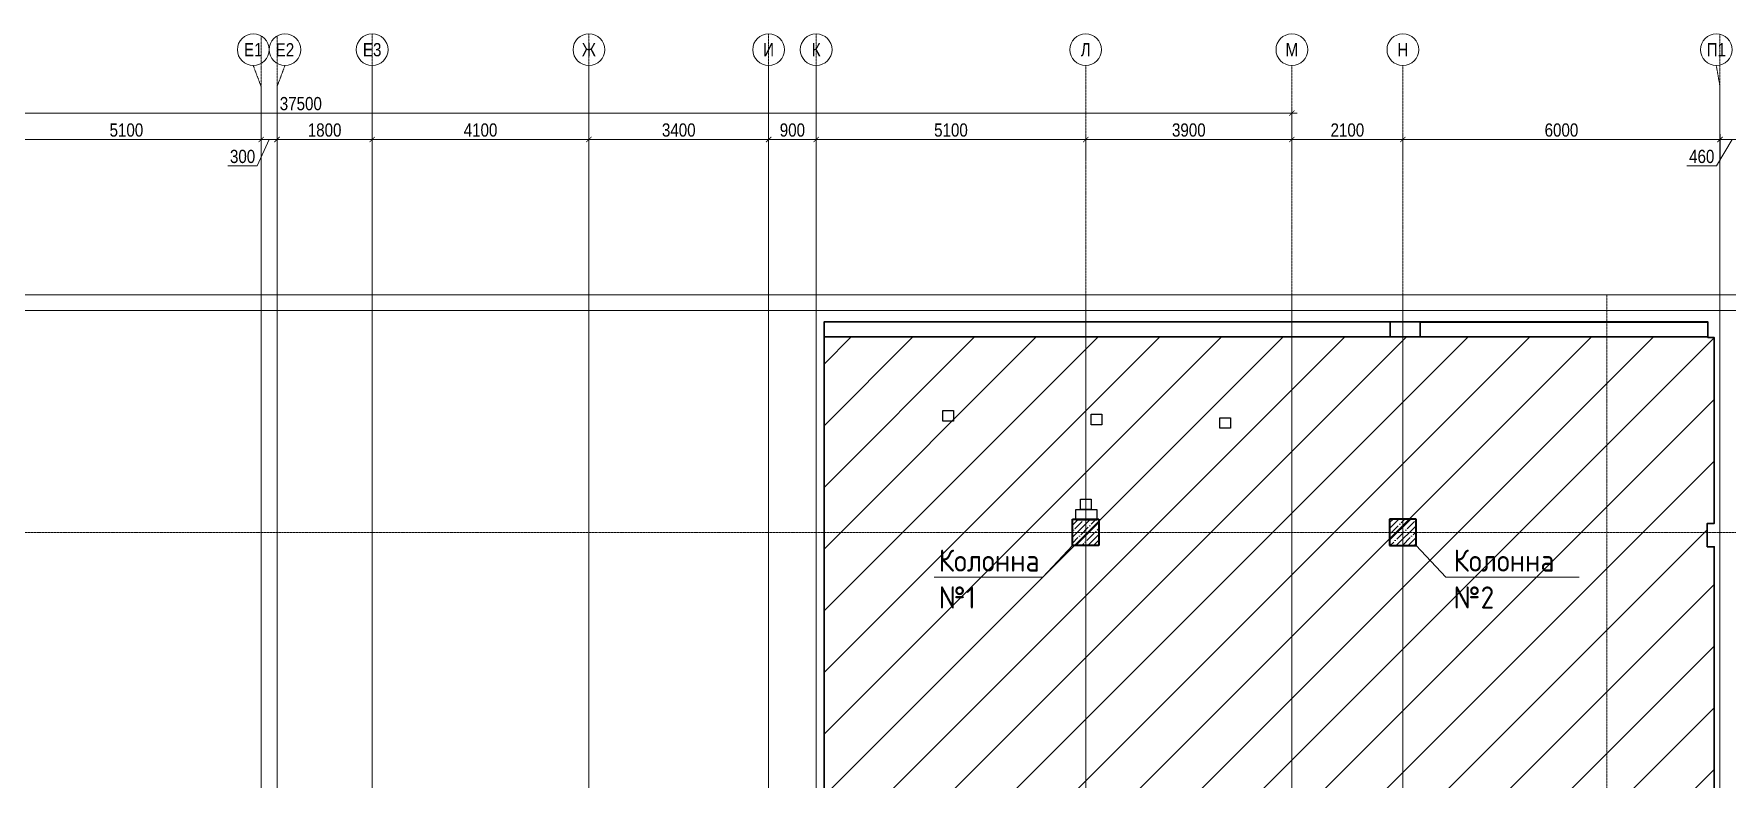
# Model space of a CAD drawing. Header units: millimetres. Extents: x -24360 to 609566, y -391049 to 148426.
# Drawn here: x 508310 to 540346, y -2938 to 11171 of the extents above; entities that cross this region are included whole.
import ezdxf
from ezdxf.enums import TextEntityAlignment as Align

# ---------------------------------------------------------------- set-up
doc = ezdxf.new("R2010")
doc.units = ezdxf.units.MM
doc.linetypes.add('CENTER2', pattern=[28.575, 19.05, -3.175, 3.175, -3.175])
doc.linetypes.add('HIDDEN2', pattern=[4.7625, 3.175, -1.5875])
doc.layers.get('Defpoints').update_dxf_attribs({"color": 140})
for name, color, linetype, lineweight in [('АР_Колонны', 70, 'Continuous', 30), ('АР_Оси_РД_размер', 8, 'Continuous', 0), ('АР_Стены ЖБ', 7, 'Continuous', 30), ('АР_Штриховка', 8, 'Continuous', 0), ('основной', 250, 'Continuous', 15), ('осново', 7, 'Continuous', 30), ('Потолок штриховка', 200, 'Continuous', 15)]:
    doc.layers.add(name, color=color, linetype=linetype, lineweight=lineweight)
doc.layers.add('АР_Оси_РД_100', color=7, linetype='Continuous', lineweight=0, true_color=0x525252)
doc.styles.add('style1', font='ARIALN.TTF')
doc.styles.add('ккк', font='isocpeur.ttf', dxfattribs={"width": 0.85, "oblique": 15})
doc.styles.add('СПДС', font='isocpeur.ttf', dxfattribs={"width": 0.9})
doc.dimstyles.new('Dim100_ареал', dxfattribs={"dimscale": 100, "dimtxt": 2.5, "dimasz": 1, "dimexe": 1, "dimexo": 1, "dimgap": 0.5, "dimtad": 1, "dimzin": 12, "dimdsep": 46, "dimtxsty": 'style1', "dimblk": 'ARCHTICK', "dimcen": 1, "dimdle": 1, "dimclrd": 256, "dimclre": 256, "dimaunit": 1, "dimadec": 0, "dimazin": 3, "dimtfac": 1, "dimtmove": 1, "dimatfit": 3, "dimldrblk": 'OPEN30', "dimfxl": 4, "dimfxlon": 1, "dimtolj": 1, "dimtzin": 0, "dimlwd": 9, "dimlwe": 9, "dimarcsym": 0})
pattern_1 = [(45, (494610.58, -94567.25), (-112.2532, 112.2532), []), (45, (494722.83, -94567.25), (-112.2532, 112.2532), [198.4375, -39.6875, 0, -39.6875])]

# ---------------------------------------------------------------- blocks, each defined once
blk = doc.blocks.new('A-iden')
at = {"linetype": 'Continuous', "lineweight": 5}
blk.add_circle((0, -4), 3, dxfattribs=at)
at = {"color": 0, "linetype": 'Continuous', "lineweight": 20, "style": 'ккк', "width": 0.85}
blk.add_attdef('ID', text='', height=4, dxfattribs=at).set_placement((0.31, -3.85), align=Align.MIDDLE_CENTER)
blk = doc.blocks.new('_ArchTick')
at = {"color": 0, "linetype": 'ByBlock', "const_width": 0.15}
blk.add_lwpolyline([(-0.5, -0.5), (0.5, 0.5)], dxfattribs=at)
blk = doc.blocks.new('*D1047')
at = {"layer": 'Defpoints', "color": 0, "lineweight": 15, "transparency": 16777216}
for p in [(532111, 9671), (494611, 7671), (532111, 7671)]:
    blk.add_point(p, dxfattribs=at)
at = {"layer": 'АР_Оси_РД_размер', "lineweight": 9, "transparency": 16777216}
for p, q in [((494511, 9671), (532211, 9671)), ((494611, 9271), (494611, 9771)), ((532111, 9271), (532111, 9771))]:
    blk.add_line(p, q, dxfattribs=at)
at = {"layer": 'АР_Оси_РД_размер', "lineweight": 9, "transparency": 16777216, "xscale": 100, "yscale": 100, "zscale": 100, "rotation": 180}
blk.add_blockref('_ArchTick', (494611, 9671), dxfattribs=at)
at = {"layer": 'АР_Оси_РД_размер', "lineweight": 9, "transparency": 16777216, "xscale": 100, "yscale": 100, "zscale": 100}
blk.add_blockref('_ArchTick', (532111, 9671), dxfattribs=at)
at = {"layer": 'АР_Оси_РД_размер', "color": 0, "transparency": 16777216, "insert": (513361, 9849), "char_height": 250, "attachment_point": 5, "style": 'style1'}
blk.add_mtext('\\A1;37500', dxfattribs=at)
blk = doc.blocks.new('_Open30')
at = {"color": 0, "linetype": 'ByBlock', "lineweight": -2}
for p, q in [((-1, 0.27), (0, 0)), ((0, 0), (-1, -0.27)), ((0, 0), (-1, 0))]:
    blk.add_line(p, q, dxfattribs=at)
blk = doc.blocks.new('*D1056')
at = {"layer": 'Defpoints', "color": 0, "lineweight": 15, "transparency": 16777216}
for p in [(512611, 9171), (507511, 7671), (512611, 7671)]:
    blk.add_point(p, dxfattribs=at)
at = {"layer": 'АР_Оси_РД_размер', "lineweight": 9, "transparency": 16777216}
for p, q in [((507411, 9171), (512711, 9171)), ((507511, 8771), (507511, 9271)), ((512611, 8771), (512611, 9271))]:
    blk.add_line(p, q, dxfattribs=at)
at = {"layer": 'АР_Оси_РД_размер', "lineweight": 9, "transparency": 16777216, "xscale": 100, "yscale": 100, "zscale": 100, "rotation": 180}
blk.add_blockref('_ArchTick', (507511, 9171), dxfattribs=at)
at = {"layer": 'АР_Оси_РД_размер', "lineweight": 9, "transparency": 16777216, "xscale": 100, "yscale": 100, "zscale": 100}
blk.add_blockref('_ArchTick', (512611, 9171), dxfattribs=at)
at = {"layer": 'АР_Оси_РД_размер', "color": 0, "transparency": 16777216, "insert": (510061, 9349), "char_height": 250, "attachment_point": 5, "style": 'style1'}
blk.add_mtext('\\A1;5100', dxfattribs=at)
blk = doc.blocks.new('*D1057')
at = {"layer": 'Defpoints', "color": 0, "lineweight": 15, "transparency": 16777216}
for p in [(512911, 9171), (512611, 7671), (512911, 7671)]:
    blk.add_point(p, dxfattribs=at)
at = {"layer": 'АР_Оси_РД_размер', "lineweight": 9, "transparency": 16777216}
for p, q in [((512511, 9171), (513011, 9171)), ((512761, 9171), (512535, 8671)), ((512611, 8771), (512611, 9271)), ((512911, 8771), (512911, 9271)), ((512535, 8671), (511983, 8671))]:
    blk.add_line(p, q, dxfattribs=at)
at = {"layer": 'АР_Оси_РД_размер', "lineweight": 9, "transparency": 16777216, "xscale": 100, "yscale": 100, "zscale": 100, "rotation": 180}
blk.add_blockref('_ArchTick', (512611, 9171), dxfattribs=at)
at = {"layer": 'АР_Оси_РД_размер', "lineweight": 9, "transparency": 16777216, "xscale": 100, "yscale": 100, "zscale": 100}
blk.add_blockref('_ArchTick', (512911, 9171), dxfattribs=at)
at = {"layer": 'АР_Оси_РД_размер', "color": 0, "transparency": 16777216, "insert": (512259, 8849), "char_height": 250, "attachment_point": 5, "style": 'style1'}
blk.add_mtext('\\A1;300', dxfattribs=at)
blk = doc.blocks.new('*D1058')
at = {"layer": 'Defpoints', "color": 0, "lineweight": 15, "transparency": 16777216}
for p in [(514711, 9171), (512911, 7671), (514711, 7671)]:
    blk.add_point(p, dxfattribs=at)
at = {"layer": 'АР_Оси_РД_размер', "lineweight": 9, "transparency": 16777216}
for p, q in [((512811, 9171), (514811, 9171)), ((512911, 8771), (512911, 9271)), ((514711, 8771), (514711, 9271))]:
    blk.add_line(p, q, dxfattribs=at)
at = {"layer": 'АР_Оси_РД_размер', "lineweight": 9, "transparency": 16777216, "xscale": 100, "yscale": 100, "zscale": 100, "rotation": 180}
blk.add_blockref('_ArchTick', (512911, 9171), dxfattribs=at)
at = {"layer": 'АР_Оси_РД_размер', "lineweight": 9, "transparency": 16777216, "xscale": 100, "yscale": 100, "zscale": 100}
blk.add_blockref('_ArchTick', (514711, 9171), dxfattribs=at)
at = {"layer": 'АР_Оси_РД_размер', "color": 0, "transparency": 16777216, "insert": (513811, 9349), "char_height": 250, "attachment_point": 5, "style": 'style1'}
blk.add_mtext('\\A1;1800', dxfattribs=at)
blk = doc.blocks.new('*D1059')
at = {"layer": 'Defpoints', "color": 0, "lineweight": 15, "transparency": 16777216}
for p in [(518811, 9171), (514711, 7671), (518811, 7671)]:
    blk.add_point(p, dxfattribs=at)
at = {"layer": 'АР_Оси_РД_размер', "lineweight": 9, "transparency": 16777216}
for p, q in [((514611, 9171), (518911, 9171)), ((514711, 8771), (514711, 9271)), ((518811, 8771), (518811, 9271))]:
    blk.add_line(p, q, dxfattribs=at)
at = {"layer": 'АР_Оси_РД_размер', "lineweight": 9, "transparency": 16777216, "xscale": 100, "yscale": 100, "zscale": 100, "rotation": 180}
blk.add_blockref('_ArchTick', (514711, 9171), dxfattribs=at)
at = {"layer": 'АР_Оси_РД_размер', "lineweight": 9, "transparency": 16777216, "xscale": 100, "yscale": 100, "zscale": 100}
blk.add_blockref('_ArchTick', (518811, 9171), dxfattribs=at)
at = {"layer": 'АР_Оси_РД_размер', "color": 0, "transparency": 16777216, "insert": (516761, 9349), "char_height": 250, "attachment_point": 5, "style": 'style1'}
blk.add_mtext('\\A1;4100', dxfattribs=at)
blk = doc.blocks.new('*D1060')
at = {"layer": 'Defpoints', "color": 0, "lineweight": 15, "transparency": 16777216}
for p in [(522211, 9171), (518811, 7671), (522211, 7671)]:
    blk.add_point(p, dxfattribs=at)
at = {"layer": 'АР_Оси_РД_размер', "lineweight": 9, "transparency": 16777216}
for p, q in [((518711, 9171), (522311, 9171)), ((518811, 8771), (518811, 9271)), ((522211, 8771), (522211, 9271))]:
    blk.add_line(p, q, dxfattribs=at)
at = {"layer": 'АР_Оси_РД_размер', "lineweight": 9, "transparency": 16777216, "xscale": 100, "yscale": 100, "zscale": 100, "rotation": 180}
blk.add_blockref('_ArchTick', (518811, 9171), dxfattribs=at)
at = {"layer": 'АР_Оси_РД_размер', "lineweight": 9, "transparency": 16777216, "xscale": 100, "yscale": 100, "zscale": 100}
blk.add_blockref('_ArchTick', (522211, 9171), dxfattribs=at)
at = {"layer": 'АР_Оси_РД_размер', "color": 0, "transparency": 16777216, "insert": (520511, 9349), "char_height": 250, "attachment_point": 5, "style": 'style1'}
blk.add_mtext('\\A1;3400', dxfattribs=at)
blk = doc.blocks.new('*D1061')
at = {"layer": 'Defpoints', "color": 0, "lineweight": 15, "transparency": 16777216}
for p in [(523111, 9171), (522211, 7671), (523111, 7671)]:
    blk.add_point(p, dxfattribs=at)
at = {"layer": 'АР_Оси_РД_размер', "lineweight": 9, "transparency": 16777216}
for p, q in [((522111, 9171), (523211, 9171)), ((522211, 8771), (522211, 9271)), ((523111, 8771), (523111, 9271))]:
    blk.add_line(p, q, dxfattribs=at)
at = {"layer": 'АР_Оси_РД_размер', "lineweight": 9, "transparency": 16777216, "xscale": 100, "yscale": 100, "zscale": 100, "rotation": 180}
blk.add_blockref('_ArchTick', (522211, 9171), dxfattribs=at)
at = {"layer": 'АР_Оси_РД_размер', "lineweight": 9, "transparency": 16777216, "xscale": 100, "yscale": 100, "zscale": 100}
blk.add_blockref('_ArchTick', (523111, 9171), dxfattribs=at)
at = {"layer": 'АР_Оси_РД_размер', "color": 0, "transparency": 16777216, "insert": (522661, 9349), "char_height": 250, "attachment_point": 5, "style": 'style1'}
blk.add_mtext('\\A1;900', dxfattribs=at)
blk = doc.blocks.new('*D1062')
at = {"layer": 'Defpoints', "color": 0, "lineweight": 15, "transparency": 16777216}
for p in [(528211, 9171), (523111, 7671), (528211, 7671)]:
    blk.add_point(p, dxfattribs=at)
at = {"layer": 'АР_Оси_РД_размер', "lineweight": 9, "transparency": 16777216}
for p, q in [((523011, 9171), (528311, 9171)), ((523111, 8771), (523111, 9271)), ((528211, 8771), (528211, 9271))]:
    blk.add_line(p, q, dxfattribs=at)
at = {"layer": 'АР_Оси_РД_размер', "lineweight": 9, "transparency": 16777216, "xscale": 100, "yscale": 100, "zscale": 100, "rotation": 180}
blk.add_blockref('_ArchTick', (523111, 9171), dxfattribs=at)
at = {"layer": 'АР_Оси_РД_размер', "lineweight": 9, "transparency": 16777216, "xscale": 100, "yscale": 100, "zscale": 100}
blk.add_blockref('_ArchTick', (528211, 9171), dxfattribs=at)
at = {"layer": 'АР_Оси_РД_размер', "color": 0, "transparency": 16777216, "insert": (525661, 9349), "char_height": 250, "attachment_point": 5, "style": 'style1'}
blk.add_mtext('\\A1;5100', dxfattribs=at)
blk = doc.blocks.new('*D1063')
at = {"layer": 'Defpoints', "color": 0, "lineweight": 15, "transparency": 16777216}
for p in [(532111, 9171), (528211, 7671), (532111, 7671)]:
    blk.add_point(p, dxfattribs=at)
at = {"layer": 'АР_Оси_РД_размер', "lineweight": 9, "transparency": 16777216}
for p, q in [((528111, 9171), (532211, 9171)), ((528211, 8771), (528211, 9271)), ((532111, 8771), (532111, 9271))]:
    blk.add_line(p, q, dxfattribs=at)
at = {"layer": 'АР_Оси_РД_размер', "lineweight": 9, "transparency": 16777216, "xscale": 100, "yscale": 100, "zscale": 100, "rotation": 180}
blk.add_blockref('_ArchTick', (528211, 9171), dxfattribs=at)
at = {"layer": 'АР_Оси_РД_размер', "lineweight": 9, "transparency": 16777216, "xscale": 100, "yscale": 100, "zscale": 100}
blk.add_blockref('_ArchTick', (532111, 9171), dxfattribs=at)
at = {"layer": 'АР_Оси_РД_размер', "color": 0, "transparency": 16777216, "insert": (530161, 9349), "char_height": 250, "attachment_point": 5, "style": 'style1'}
blk.add_mtext('\\A1;3900', dxfattribs=at)
blk = doc.blocks.new('*D1064')
at = {"layer": 'Defpoints', "color": 0, "lineweight": 15, "transparency": 16777216}
for p in [(534211, 9171), (532111, 7671), (534211, 7671)]:
    blk.add_point(p, dxfattribs=at)
at = {"layer": 'АР_Оси_РД_размер', "lineweight": 9, "transparency": 16777216}
for p, q in [((532011, 9171), (534311, 9171)), ((532111, 8771), (532111, 9271)), ((534211, 8771), (534211, 9271))]:
    blk.add_line(p, q, dxfattribs=at)
at = {"layer": 'АР_Оси_РД_размер', "lineweight": 9, "transparency": 16777216, "xscale": 100, "yscale": 100, "zscale": 100, "rotation": 180}
blk.add_blockref('_ArchTick', (532111, 9171), dxfattribs=at)
at = {"layer": 'АР_Оси_РД_размер', "lineweight": 9, "transparency": 16777216, "xscale": 100, "yscale": 100, "zscale": 100}
blk.add_blockref('_ArchTick', (534211, 9171), dxfattribs=at)
at = {"layer": 'АР_Оси_РД_размер', "color": 0, "transparency": 16777216, "insert": (533161, 9349), "char_height": 250, "attachment_point": 5, "style": 'style1'}
blk.add_mtext('\\A1;2100', dxfattribs=at)
blk = doc.blocks.new('*D1065')
at = {"layer": 'Defpoints', "color": 0, "lineweight": 15, "transparency": 16777216}
for p in [(540211, 9171), (534211, 7671), (540211, 7671)]:
    blk.add_point(p, dxfattribs=at)
at = {"layer": 'АР_Оси_РД_размер', "lineweight": 9, "transparency": 16777216}
for p, q in [((534111, 9171), (540311, 9171)), ((534211, 8771), (534211, 9271)), ((540211, 8771), (540211, 9271))]:
    blk.add_line(p, q, dxfattribs=at)
at = {"layer": 'АР_Оси_РД_размер', "lineweight": 9, "transparency": 16777216, "xscale": 100, "yscale": 100, "zscale": 100, "rotation": 180}
blk.add_blockref('_ArchTick', (534211, 9171), dxfattribs=at)
at = {"layer": 'АР_Оси_РД_размер', "lineweight": 9, "transparency": 16777216, "xscale": 100, "yscale": 100, "zscale": 100}
blk.add_blockref('_ArchTick', (540211, 9171), dxfattribs=at)
at = {"layer": 'АР_Оси_РД_размер', "color": 0, "transparency": 16777216, "insert": (537211, 9349), "char_height": 250, "attachment_point": 5, "style": 'style1'}
blk.add_mtext('\\A1;6000', dxfattribs=at)
blk = doc.blocks.new('*D1066')
at = {"layer": 'Defpoints', "color": 0, "lineweight": 15, "transparency": 16777216}
for p in [(540671, 9171), (540211, 7671), (540671, 7671)]:
    blk.add_point(p, dxfattribs=at)
at = {"layer": 'АР_Оси_РД_размер', "lineweight": 9, "transparency": 16777216}
for p, q in [((540111, 9171), (540771, 9171)), ((540441, 9171), (540145, 8671)), ((540211, 8771), (540211, 9271)), ((540671, 8771), (540671, 9271)), ((540145, 8671), (539584, 8671))]:
    blk.add_line(p, q, dxfattribs=at)
at = {"layer": 'АР_Оси_РД_размер', "lineweight": 9, "transparency": 16777216, "xscale": 100, "yscale": 100, "zscale": 100, "rotation": 180}
blk.add_blockref('_ArchTick', (540211, 9171), dxfattribs=at)
at = {"layer": 'АР_Оси_РД_размер', "lineweight": 9, "transparency": 16777216, "xscale": 100, "yscale": 100, "zscale": 100}
blk.add_blockref('_ArchTick', (540671, 9171), dxfattribs=at)
at = {"layer": 'АР_Оси_РД_размер', "color": 0, "transparency": 16777216, "insert": (539865, 8849), "char_height": 250, "attachment_point": 5, "style": 'style1'}
blk.add_mtext('\\A1;460', dxfattribs=at)

msp = doc.modelspace()

# ---------------------------------------------------------------- hatches: boundary and pattern name
at = {"layer": 'АР_Штриховка', "linetype": 'Continuous', "lineweight": 5, "true_color": 0x000000}
h = msp.add_hatch(dxfattribs=at)
h.set_pattern_fill('ANSI35', color=18, scale=25, style=0)
h.set_pattern_definition(pattern_1)
h.paths.add_polyline_path([(528460.575, 1982.75), (528460.575, 1482.75), (527960.575, 1482.75), (527960.575, 1982.75)], flags=0)
h = msp.add_hatch(dxfattribs=at)
h.set_pattern_fill('ANSI35', color=18, scale=25, style=0)
h.set_pattern_definition(pattern_1)
h.paths.add_polyline_path([(533960.576, 1482.75), (534460.576, 1482.75), (534460.576, 1982.75), (533960.576, 1982.75)], flags=0)
at = {"layer": 'Потолок штриховка'}
h = msp.add_hatch(dxfattribs=at)
h.set_pattern_fill('ANSI31', color=256, scale=260)
h.paths.add_polyline_path([(540100.575, -4057.25), (539990.575, -4057.25), (539990.575, -3607.25), (540100.575, -3607.25), (540100.575, 1462.75), (539970.575, 1462.75), (539970.575, 1902.75), (540100.575, 1902.75), (540100.575, 5422.75), (539980.575, 5422.75), (539980.575, 5432.75), (534540.575, 5432.75), (533970.575, 5432.75), (523260.575, 5432.75), (523260.575, -3912.25), (522460.575, -3912.25), (522460.575, -7672.25), (522360.575, -11202.25), (522470.575, -11202.25), (522470.575, -11742.25), (522390.575, -11742.25), (522390.575, -15562.25), (522470.575, -15562.25), (522470.575, -15982.25), (522360.575, -15982.25), (522360.575, -18847.25), (523345.575, -18847.25), (523345.575, -19107.25), (522360.575, -19107.25), (522360.575, -20737.25), (522490.575, -20737.25), (522490.575, -21197.25), (522360.575, -21197.25), (522360.575, -22537.25), (523350.575, -22537.25), (523350.575, -22787.25), (522360.575, -22787.25), (522360.575, -24747.25), (527960.575, -24747.25), (527960.575, -21197.25), (527960.575, -20697.25), (527960.575, -15170.332), (527960.575, -14697.25), (527960.575, -10897.25), (527960.575, -10897.25), (527960.575, -10397.25), (528460.575, -10397.25), (528460.575, -10897.25), (528460.575, -14697.25), (528460.575, -14697.25), (528460.575, -15197.25), (528460.575, -20697.25), (528460.575, -21197.25), (528460.575, -24747.25), (533960.576, -24747.25), (533960.576, -21197.25), (533960.576, -20697.25), (533960.576, -15170.332), (533960.576, -14697.25), (533960.576, -10897.25), (533960.576, -10397.25), (534460.576, -10397.25), (534460.576, -10897.25), (534460.572, -14697.25), (534460.576, -14697.25), (534460.576, -15197.25), (534460.576, -20697.25), (534460.576, -21197.25), (534460.576, -24747.25), (540100.575, -24747.25), (540100.575, -22797.25), (539100.575, -22797.25), (539100.575, -22547.25), (540100.575, -22547.25), (540100.575, -21177.25), (539950.575, -21177.25), (539950.575, -20757.25), (540100.575, -20757.25), (540100.575, -19097.25), (539100.575, -19097.25), (539100.575, -18847.25), (540100.575, -18847.25), (540100.575, -15187.25), (539990.575, -15187.25), (539990.575, -14757.25), (540100.575, -14757.25), (540100.575, -10917.25), (539990.575, -10917.25), (539990.575, -10417.25), (540100.575, -10417.25), (540100.575, -7617.25), (539990.575, -7617.25), (539990.575, -7217.25), (540100.575, -7217.25)])
h.paths.add_polyline_path([(546600.575, -11057.25), (546300.575, -11057.25), (546300.575, -14857.25), (546600.575, -14857.25)])
h.paths.add_polyline_path([(547400.575, -11057.25), (547100.575, -11057.25), (547100.575, -14857.25), (547400.575, -14857.25)])
h.paths.add_polyline_path([(552600.576, -11057.25), (552300.576, -11057.25), (552300.576, -14857.25), (552600.576, -14857.25)])
h.paths.add_polyline_path([(553400.576, -11057.25), (553100.576, -11057.25), (553100.576, -14857.25), (553400.576, -14857.25)])
h.paths.add_polyline_path([(546600.575, -15330.332), (546300.575, -15330.332), (546300.575, -20830.332), (546600.575, -20830.332)])
h.paths.add_polyline_path([(547400.575, -15357.25), (547100.575, -15357.25), (547100.575, -20857.25), (547400.575, -20857.25)])
h.paths.add_polyline_path([(552600.576, -15357.25), (552300.576, -15357.25), (552300.576, -20857.25), (552600.576, -20857.25)])
h.paths.add_polyline_path([(553400.576, -15357.25), (553100.576, -15357.25), (553100.576, -20857.25), (553400.576, -20857.25)])
h.paths.add_polyline_path([(546600.575, -21330.332), (546300.575, -21330.332), (546300.575, -24905.332), (546600.575, -24905.332)])
h.paths.add_polyline_path([(547400.575, -21357.25), (547100.575, -21357.25), (547100.575, -24932.25), (547400.575, -24932.25)])
h.paths.add_polyline_path([(552600.576, -21357.25), (552300.575, -21357.25), (552300.575, -24932.25), (552600.576, -24932.25)])
h.paths.add_polyline_path([(553400.576, -21357.25), (553100.576, -21357.25), (553100.576, -24932.25), (553400.576, -24932.25)])
h.paths.add_polyline_path([(528460.575, -10897.25), (527960.575, -10897.25), (527960.575, -14697.25), (528460.575, -14697.25)], flags=17)
h.paths.add_polyline_path([(528460.575, -15197.25), (527960.575, -15197.25), (527960.575, -20697.25), (528460.575, -20697.25)], flags=17)
h.paths.add_polyline_path([(528460.575, -21197.25), (527960.575, -21197.25), (527960.575, -24747.25), (528460.575, -24747.25)], flags=17)
h.paths.add_polyline_path([(534460.576, -21197.25), (533960.576, -21197.25), (533960.576, -24747.25), (534460.576, -24747.25)], flags=17)
h.paths.add_polyline_path([(534460.576, -15197.25), (533960.576, -15197.25), (533960.576, -20697.25), (534460.576, -20697.25)], flags=17)
h.paths.add_polyline_path([(534460.572, -10897.25), (533960.576, -10897.25), (533960.576, -14697.25), (534460.572, -14697.25)], flags=17)

# ---------------------------------------------------------------- linework, layer by layer
for points in [[(525509.642, 4038.495), (525709.642, 4038.495), (525709.642, 3838.495), (525509.642, 3838.495)], [(528312.923, 3969.88), (528512.923, 3969.88), (528512.923, 3769.88), (528312.923, 3769.88)], [(530747.315, 3904.187), (530947.315, 3904.187), (530947.315, 3704.187), (530747.315, 3704.187)], [(528112.449, 2365.252), (528312.449, 2365.252), (528312.449, 2165.252), (528112.449, 2165.252)], [(528021.401, 2165.252), (528421.401, 2165.252), (528421.401, 1965.252), (528021.401, 1965.252)]]:
    msp.add_lwpolyline(points, close=True)
at = {"layer": 'АР_Колонны', "color": 18, "linetype": 'HIDDEN2', "lineweight": 25, "true_color": 0x000000}
for p, q in [((527960.575, 1982.75), (528460.575, 1982.75)), ((527960.575, 1482.75), (527960.575, 1982.75)), ((528460.575, 1982.75), (528460.575, 1482.75)), ((533960.576, 1982.75), (534460.576, 1982.75)), ((533960.576, 1482.75), (533960.576, 1982.75)), ((534460.576, 1982.75), (534460.576, 1482.75)), ((528460.575, 1482.75), (527960.575, 1482.75)), ((534460.576, 1482.75), (533960.576, 1482.75))]:
    msp.add_line(p, q, dxfattribs=at)
at = {"layer": 'АР_Колонны', "color": 18, "linetype": 'Continuous', "lineweight": 30, "true_color": 0x000000}
for p, q in [((527960.575, 1982.75), (527960.575, 1482.75)), ((528460.575, 1982.75), (527960.575, 1982.75)), ((528460.575, 1482.75), (528460.575, 1982.75)), ((534460.576, 1982.75), (533960.576, 1982.75)), ((533960.576, 1982.75), (533960.576, 1482.75)), ((534460.576, 1482.75), (534460.576, 1982.75)), ((527960.575, 1482.75), (528460.575, 1482.75)), ((533960.576, 1482.75), (534460.576, 1482.75))]:
    msp.add_line(p, q, dxfattribs=at)
at = {"layer": 'АР_Оси_РД_100', "linetype": 'CENTER2'}
for p, q in [((514710.576, -31032.25), (514710.576, 11171.429)), ((518810.576, -31032.25), (518810.576, 11171.429)), ((522210.576, -31032.25), (522210.576, 11171.429)), ((514710.576, -25267.25), (514710.576, 10571.429)), ((518810.576, -25267.25), (518810.576, 10571.429)), ((522210.576, -25267.25), (522210.576, 10571.429)), ((532110.576, -25267.25), (532110.576, 10571.429)), ((534210.576, -25267.25), (534210.576, 10571.429)), ((532110.576, -26167.25), (532110.576, 6232.75)), ((534210.576, -26167.25), (534210.576, 6232.75)), ((538070.576, -25567.25), (538070.576, 6232.75)), ((488055.618, 1732.75), (543380.576, 1732.75)), ((488655.618, 1732.75), (540670.576, 1732.75))]:
    msp.add_line(p, q, dxfattribs=at)
for points in [[(512610.576, 11131.236), (512610.576, -31071.342)], [(512910.576, -31073.561), (512910.576, 11131.236)], [(523110.576, -31032.25), (523110.576, 11171.429)], [(540210.576, 11163.148), (540210.576, -31040.707)], [(512460.576, 10571.429), (512610.576, 10171.429), (512610.576, -25267.25)], [(512910.576, -25267.25), (512910.576, 10171.429), (513060.576, 10571.429)], [(523110.576, -25267.25), (523110.576, 10571.429)], [(528210.576, 10571.429), (528210.576, -25267.25)], [(540140.576, 10571.429), (540210.576, 10171.429), (540210.576, -25267.25)], [(543380.576, 6382.75), (542880.576, 6232.75), (488095.811, 6232.75)], [(540670.576, 6232.75), (489155.618, 6232.75), (488655.618, 6382.75)], [(523110.576, -26167.25), (523110.576, 6232.75)], [(528210.576, 6232.75), (528210.576, -26167.25)], [(540210.576, 6232.75), (540210.576, -26167.25)], [(543380.576, 5782.75), (542880.576, 5932.75), (488095.811, 5932.75)], [(540670.576, 5932.75), (489155.618, 5932.75), (488655.618, 5782.75)]]:
    msp.add_lwpolyline(points, dxfattribs=at)
at = {"layer": 'АР_Стены ЖБ', "color": 18, "linetype": 'Continuous', "lineweight": 40, "true_color": 0x000000}
for p, q in [((527960.575, 1482.75), (527960.575, 1982.75)), ((527960.575, 1982.75), (528460.575, 1982.75)), ((528460.575, 1982.75), (528460.575, 1482.75)), ((534460.576, 1982.75), (533960.576, 1982.75)), ((533960.576, 1982.75), (533960.576, 1482.75)), ((534460.576, 1482.75), (534460.576, 1982.75)), ((528460.575, 1482.75), (527960.575, 1482.75)), ((533960.576, 1482.75), (534460.576, 1482.75))]:
    msp.add_line(p, q, dxfattribs=at)
at = {"layer": 'основной', "lineweight": 15}
for points in [[(527960.575, 1482.754), (527399.974, 882.755), (525340.253, 882.755)], [(534460.572, 1482.754), (535021.173, 882.755), (537547.01, 882.755)]]:
    msp.add_lwpolyline(points, dxfattribs=at)
at = {"layer": 'осново'}
msp.add_lwpolyline([(540100.575, -3607.25), (540100.575, 1462.75), (539970.575, 1462.75), (539970.575, 1902.75), (540100.575, 1902.75), (540100.575, 5422.75), (539980.575, 5422.75), (539980.575, 5712.75), (534540.575, 5712.75), (534540.575, 5432.75), (533970.575, 5432.75), (533970.575, 5717.75), (523260.575, 5717.75), (523260.575, -3912.25)], dxfattribs=at)
msp.add_lwpolyline([(523260.575, 5717.75), (539980.575, 5717.75), (539980.575, 5432.75), (523260.575, 5432.75)], close=True, dxfattribs=at)

# ---------------------------------------------------------------- block references
at = {"layer": 'АР_Оси_РД_100'}
ref = msp.add_blockref('A-iden', (512460.576, 11271.429), dxfattribs=dict(at, xscale=100, yscale=100, zscale=100))
ref.add_attrib('ID', 'Е1', dxfattribs={"layer": '0', "linetype": 'Continuous', "height": 250, "style": 'style1'}).set_placement((512460.576, 10871.429), align=Align.MIDDLE)
ref = msp.add_blockref('A-iden', (513060.576, 11271.429), dxfattribs=dict(at, xscale=100, yscale=100, zscale=100))
ref.add_attrib('ID', 'Е2', dxfattribs={"layer": '0', "linetype": 'Continuous', "height": 250, "style": 'style1'}).set_placement((513060.576, 10871.429), align=Align.MIDDLE)
ref = msp.add_blockref('A-iden', (514710.576, 11271.429), dxfattribs=dict(at, xscale=100, yscale=100, zscale=100))
ref.add_attrib('ID', 'Е3', dxfattribs={"layer": '0', "linetype": 'Continuous', "height": 250, "style": 'style1'}).set_placement((514710.576, 10871.429), align=Align.MIDDLE)
ref = msp.add_blockref('A-iden', (518810.576, 11271.429), dxfattribs=dict(at, xscale=100, yscale=100, zscale=100))
ref.add_attrib('ID', 'Ж', dxfattribs={"layer": '0', "linetype": 'Continuous', "height": 250, "style": 'style1'}).set_placement((518810.576, 10871.429), align=Align.MIDDLE)
ref = msp.add_blockref('A-iden', (522210.576, 11271.429), dxfattribs=dict(at, xscale=100, yscale=100, zscale=100))
ref.add_attrib('ID', 'И', dxfattribs={"layer": '0', "linetype": 'Continuous', "height": 250, "style": 'style1'}).set_placement((522210.576, 10871.429), align=Align.MIDDLE)
ref = msp.add_blockref('A-iden', (523110.576, 11271.429), dxfattribs=dict(at, xscale=100, yscale=100, zscale=100))
ref.add_attrib('ID', 'К', dxfattribs={"layer": '0', "linetype": 'Continuous', "height": 250, "style": 'style1'}).set_placement((523110.576, 10871.429), align=Align.MIDDLE)
ref = msp.add_blockref('A-iden', (528210.576, 11271.429), dxfattribs=dict(at, xscale=100, yscale=100, zscale=100))
ref.add_attrib('ID', 'Л', dxfattribs={"layer": '0', "linetype": 'Continuous', "height": 250, "style": 'style1'}).set_placement((528210.576, 10871.429), align=Align.MIDDLE)
ref = msp.add_blockref('A-iden', (532110.576, 11271.429), dxfattribs=dict(at, xscale=100, yscale=100, zscale=100))
ref.add_attrib('ID', 'М', dxfattribs={"layer": '0', "linetype": 'Continuous', "height": 250, "style": 'style1'}).set_placement((532110.576, 10871.429), align=Align.MIDDLE)
ref = msp.add_blockref('A-iden', (534210.576, 11271.429), dxfattribs=dict(at, xscale=100, yscale=100, zscale=100))
ref.add_attrib('ID', 'Н', dxfattribs={"layer": '0', "linetype": 'Continuous', "height": 250, "style": 'style1'}).set_placement((534210.576, 10871.429), align=Align.MIDDLE)
ref = msp.add_blockref('A-iden', (540140.576, 11271.429), dxfattribs=dict(at, xscale=100, yscale=100, zscale=100))
ref.add_attrib('ID', 'П1', dxfattribs={"layer": '0', "linetype": 'Continuous', "height": 250, "style": 'style1'}).set_placement((540140.576, 10871.429), align=Align.MIDDLE)

# ---------------------------------------------------------------- texts
at = {"layer": 'осново', "char_height": 419.5659, "attachment_point": 1, "style": 'СПДС'}
for s, width, insert in [('Колонна №1', 1980.35097, (525430, 1410)), ('Колонна №2', 2125.96112, (535170, 1410))]:
    msp.add_mtext_dynamic_manual_height_columns(s, width=width, gutter_width=1408.375, heights=[0], dxfattribs=dict(at, insert=insert))

# ---------------------------------------------------------------- dimensions: what is measured, and where the dimension line sits
at = {"layer": 'АР_Оси_РД_размер'}
for base, p1, p2, picture, middle in [((532110.576, 9671.429), (494610.576, 7671.429), (532110.576, 7671.429), '*D1047', (513360.576, 9849.072)), ((512610.576, 9171.429), (507510.576, 7671.429), (512610.576, 7671.429), '*D1056', (510060.576, 9349.072)), ((514710.576, 9171.429), (512910.576, 7671.429), (514710.576, 7671.429), '*D1058', (513810.576, 9349.072)), ((518810.576, 9171.429), (514710.576, 7671.429), (518810.576, 7671.429), '*D1059', (516760.576, 9349.072)), ((522210.576, 9171.429), (518810.576, 7671.429), (522210.576, 7671.429), '*D1060', (520510.576, 9349.072)), ((523110.576, 9171.429), (522210.576, 7671.429), (523110.576, 7671.429), '*D1061', (522660.576, 9349.072)), ((528210.576, 9171.429), (523110.576, 7671.429), (528210.576, 7671.429), '*D1062', (525660.576, 9349.072)), ((532110.576, 9171.429), (528210.576, 7671.429), (532110.576, 7671.429), '*D1063', (530160.576, 9349.072)), ((534210.576, 9171.429), (532110.576, 7671.429), (534210.576, 7671.429), '*D1064', (533160.576, 9349.072)), ((540210.576, 9171.429), (534210.576, 7671.429), (540210.576, 7671.429), '*D1065', (537210.576, 9349.072))]:
    dim = msp.add_linear_dim(base=base, p1=p1, p2=p2, dimstyle='Dim100_ареал', dxfattribs=at)
    dim.commit()
    dim.dimension.update_dxf_attribs({"geometry": picture, "text_midpoint": middle})
for base, p1, p2, picture, middle in [((512910.576, 9171.429), (512610.576, 7671.429), (512910.576, 7671.429), '*D1057', (512485.09, 8671.429)), ((540670.576, 9171.429), (540210.576, 7671.429), (540670.576, 7671.429), '*D1066', (540094.757, 8671.429))]:
    dim = msp.add_linear_dim(base=base, p1=p1, p2=p2, dimstyle='Dim100_ареал', dxfattribs=at)
    dim.commit()
    dim.dimension.update_dxf_attribs({"geometry": picture, "text_midpoint": middle, "dimtype": 160})

doc.saveas('drawing.dxf')
